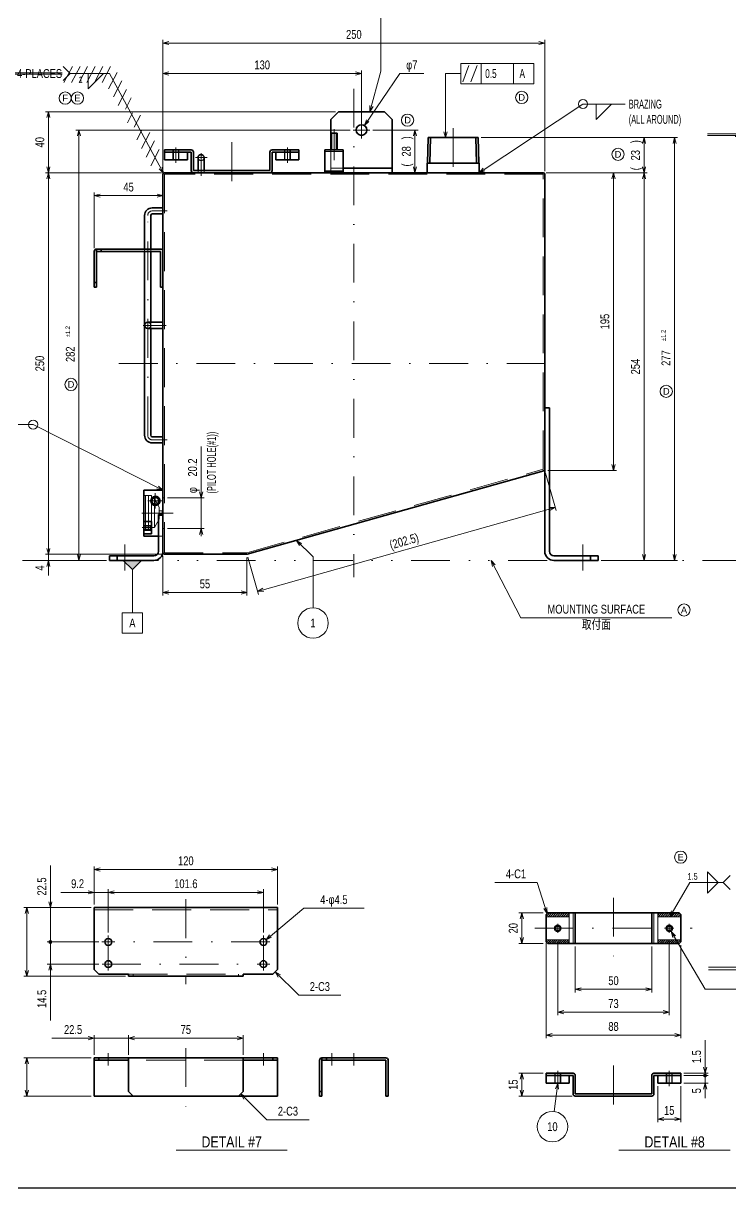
# Model space of a CAD drawing. Header units: millimetres. Extents: x 10 to 832, y 7 to 590.
# Drawn here: x 226.8 to 458.4, y 15 to 396.5 of the extents above; entities that cross this region are included whole.
import ezdxf
from ezdxf.enums import TextEntityAlignment as Align

# ---------------------------------------------------------------- set-up
doc = ezdxf.new("R2010")
doc.units = ezdxf.units.MM
for name, pattern in [('DASHDOT', [25.3, 12.7, -6.3, 0, -6.3]), ('DASHED', [19, 12.7, -6.3]), ('DIVIDE', [31.6, 12.7, -6.3, 0, -6.3, 0, -6.3])]:
    doc.linetypes.add(name, pattern=pattern)
for name, color, linetype in [('GR1_01', 7, 'Continuous'), ('GR1_02', 7, 'Continuous'), ('GR1_03', 7, 'Continuous'), ('GR1_04', 7, 'Continuous'), ('GR1_05', 7, 'Continuous'), ('GR1_06', 7, 'Continuous'), ('GR1_14', 7, 'Continuous'), ('GR1_15', 7, 'Continuous'), ('GR1_16', 7, 'Continuous'), ('図面枠B6M', 7, 'Continuous')]:
    doc.layers.add(name, color=color, linetype=linetype)
doc.styles.add('HG丸ｺﾞｼｯｸM-PRO', font='')
doc.styles.get('HG丸ｺﾞｼｯｸM-PRO').set_extended_font_data('HG丸ｺﾞｼｯｸM-PRO')
pattern_1 = [(45, (0, 0), (-0.3535534, 0.3535534), [])]

# ---------------------------------------------------------------- blocks, each defined once
blk = doc.blocks.new('BLKF023')
at = {"layer": '図面枠B6M', "color": 2, "linetype": 'Continuous', "lineweight": 25}
blk.add_line((9.5, 15), (831.5, 15), dxfattribs=at)
blk = doc.blocks.new('BLKF025')
at = {"layer": 'GR1_01', "color": 3, "linetype": 'Continuous', "lineweight": 35}
for p, q in [((273, 347.5), (397, 347.5)), ((272.5, 223), (272.5, 347)), ((397.5, 250.38), (397.5, 347)), ((397.14, 249.9), (300.07, 222.52)), ((273, 222.5), (299.93, 222.5))]:
    blk.add_line(p, q, dxfattribs=at)
at = {"layer": 'GR1_01', "color": 4, "linetype": 'DASHED', "lineweight": 13}
for p, q in [((397, 347), (273, 347)), ((273, 347), (273, 223)), ((397, 250.38), (397, 347)), ((299.93, 223), (397, 250.38)), ((273, 223), (299.93, 223))]:
    blk.add_line(p, q, dxfattribs=at)
at = {"layer": 'GR1_01', "color": 3, "linetype": 'Continuous', "lineweight": 35}
for centre, start, end in [((273, 347), 90, 180), ((397, 347), 0, 90), ((397, 250.38), 285.7512, 0), ((273, 223), 180, 270), ((299.93, 223), 270, 285.7512)]:
    blk.add_arc(centre, 0.5, start, end, dxfattribs=at)
blk = doc.blocks.new('BLKF030')
at = {"layer": 'GR1_02', "color": 3, "linetype": 'Continuous', "lineweight": 35}
for p, q in [((271, 223.5), (271, 235.5)), ((271, 235.5), (272.5, 235.5)), ((272.5, 235.5), (272.5, 223.5)), ((255, 222), (269.5, 222)), ((255, 220.5), (255, 222)), ((257.5, 222), (257.5, 220.5)), ((255, 220.5), (269.5, 220.5))]:
    blk.add_line(p, q, dxfattribs=at)
at = {"layer": 'GR1_02', "color": 4, "linetype": 'DASHDOT', "lineweight": 13}
blk.add_line((260, 217.25), (260, 225.73), dxfattribs=at)
at = {"layer": 'GR1_02', "color": 3, "linetype": 'Continuous', "lineweight": 35}
for radius in [1.5, 3]:
    blk.add_arc((269.5, 223.5), radius, 270, 0, dxfattribs=at)
blk = doc.blocks.new('BLKF031')
at = {"layer": 'GR1_02', "color": 3, "linetype": 'Continuous', "lineweight": 35}
for p, q in [((397.5, 270.5), (397.5, 223.5)), ((399, 270.5), (397.5, 270.5)), ((399, 223.5), (399, 270.5)), ((415, 222), (400.5, 222)), ((412.5, 222), (412.5, 220.5)), ((415, 220.5), (415, 222)), ((415, 220.5), (400.5, 220.5))]:
    blk.add_line(p, q, dxfattribs=at)
at = {"layer": 'GR1_02', "color": 4, "linetype": 'DASHDOT', "lineweight": 13}
blk.add_line((410, 217.25), (410, 225.73), dxfattribs=at)
at = {"layer": 'GR1_02', "color": 3, "linetype": 'Continuous', "lineweight": 35}
for radius in [3, 1.5]:
    blk.add_arc((400.5, 223.5), radius, 180, 270, dxfattribs=at)
blk = doc.blocks.new('BLKF033')
at = {"layer": 'GR1_02', "color": 3, "linetype": 'Continuous', "lineweight": 35}
for p, q in [((327.5, 365), (330, 367.5)), ((330, 367.5), (345, 367.5)), ((347.5, 365), (345, 367.5)), ((327.5, 355), (327.5, 365)), ((347.5, 347.5), (347.5, 365)), ((327.5, 347.5), (347.5, 347.5)), ((331.5, 349), (347.5, 349))]:
    blk.add_line(p, q, dxfattribs=at)
at = {"layer": 'GR1_02', "color": 4, "linetype": 'DASHDOT', "lineweight": 13}
for p, q in [((337.5, 358.75), (337.5, 364.25)), ((340.25, 361.5), (334.75, 361.5))]:
    blk.add_line(p, q, dxfattribs=at)
at = {"layer": 'GR1_02', "color": 4, "linetype": 'DASHED', "lineweight": 13}
for p, q in [((327.5, 347.5), (327.5, 355)), ((327.5, 349), (331.5, 349))]:
    blk.add_line(p, q, dxfattribs=at)
at = {"layer": 'GR1_02', "color": 3, "linetype": 'Continuous', "lineweight": 35}
blk.add_circle((337.5, 361.5), 1.75, dxfattribs=at)
blk = doc.blocks.new('BLKF034')
at = {"layer": 'GR1_03', "color": 3, "linetype": 'Continuous', "lineweight": 35}
for p, q in [((359.35, 359), (359.09, 350.6)), ((359.35, 359), (375.65, 359)), ((360.09, 359), (359.83, 350.6)), ((374.91, 359), (375.17, 350.6)), ((375.65, 359), (375.91, 350.6)), ((359, 347.5), (359, 350.6)), ((359, 350.6), (376, 350.6)), ((376, 347.5), (376, 350.6))]:
    blk.add_line(p, q, dxfattribs=at)
at = {"layer": 'GR1_03', "color": 4, "linetype": 'DASHDOT', "lineweight": 13}
blk.add_line((367.5, 362.16), (367.5, 345), dxfattribs=at)
blk = doc.blocks.new('FXTIP_ARROW_S')
at = {"color": 0, "linetype": 'Continuous', "lineweight": -2}
for q in [(-1, 0), (-0.97, 0.26), (-0.97, -0.26)]:
    blk.add_line((0, 0), q, dxfattribs=at)
blk = doc.blocks.new('FXTIP_ARROW_E')
at = {"color": 0, "linetype": 'Continuous', "lineweight": -2}
for q in [(-1, 0), (-0.97, 0.26), (-0.97, -0.26)]:
    blk.add_line((0, 0), q, dxfattribs=at)
blk = doc.blocks.new('BLKF041')
at = {"layer": 'GR1_02', "color": 3, "linetype": 'Continuous', "lineweight": 35}
for p, q in [((250, 321.75), (250, 310)), ((250.75, 322.5), (271.75, 322.5)), ((250.75, 322.5), (250.75, 321.75)), ((250.75, 321.75), (271.75, 321.75)), ((250.75, 310), (250.75, 321.75)), ((252.25, 321.75), (252.25, 322.5)), ((271.75, 310), (271.75, 321.75)), ((272.5, 310), (272.5, 321.75)), ((250, 311.5), (250.75, 311.5)), ((250, 310), (250.75, 310)), ((271.75, 310), (272.5, 310))]:
    blk.add_line(p, q, dxfattribs=at)
for centre, start, end in [((250.75, 321.75), 90, 180), ((271.75, 321.75), 0, 90)]:
    blk.add_arc(centre, 0.75, start, end, dxfattribs=at)
blk = doc.blocks.new('BLKF044')
at = {"layer": 'GR1_06', "color": 3, "linetype": 'Continuous', "lineweight": 35}
for p, q in [((266.25, 228.5), (266.25, 243.5)), ((266.25, 243.5), (272.5, 243.5)), ((272.5, 243.5), (272.5, 228.5)), ((268.75, 233.245544), (266.25, 233.245544)), ((268.75, 229.245544), (268.75, 233.245544)), ((266.25, 229.245544), (268.75, 229.245544)), ((266.25, 228.5), (271, 228.5))]:
    blk.add_line(p, q, dxfattribs=at)
at = {"layer": 'GR1_06', "color": 4, "linetype": 'DASHED', "lineweight": 13}
for p, q in [((268.75, 241.75), (266.25, 241.75)), ((266.75, 230.25), (266.75, 241.75)), ((267.75, 230.25), (267.75, 241.75)), ((268.75, 230.25), (268.75, 241.75)), ((269.75, 240.75), (268.75, 240.75)), ((269.75, 231.25), (269.75, 240.75)), ((271.25, 238), (269.75, 240.75)), ((271.25, 234), (271.25, 238)), ((272.25, 236.75), (271.25, 236.75)), ((272.25, 235.25), (272.25, 236.75)), ((266.25, 233.245544), (266.25, 229.245544)), ((269.75, 231.25), (271.25, 234)), ((272.25, 235.25), (271.25, 235.25)), ((268.75, 231.995544), (266.25, 231.995544)), ((268.75, 231.745544), (266.25, 231.745544)), ((268.75, 230.745544), (266.25, 230.745544)), ((268.75, 230.495544), (266.25, 230.495544)), ((268.75, 230.25), (266.25, 230.25)), ((268.4, 230.25), (268.4, 231.995544)), ((269.75, 231.25), (268.75, 231.25)), ((271, 228.5), (272.5, 228.5))]:
    blk.add_line(p, q, dxfattribs=at)
at = {"layer": 'GR1_06', "color": 4, "linetype": 'DASHDOT', "lineweight": 13}
for p, q in [((270, 242.5), (270, 237.5)), ((272.5, 240), (267.5, 240)), ((275.83568, 236), (265.626224, 236)), ((269.140006, 231.245544), (265.668995, 231.245544))]:
    blk.add_line(p, q, dxfattribs=at)
at = {"layer": 'GR1_06', "color": 3, "linetype": 'Continuous', "lineweight": 35}
for radius, start, end in [(1.5, 48.189685, 311.810315), (1.125, 27.266044, 332.733956), (1.5, 311.810315, 48.189685), (1.125, 332.733956, 27.266044)]:
    blk.add_arc((270, 240), radius, start, end, dxfattribs=at)
blk = doc.blocks.new('BLKF048')
at = {"layer": 'GR1_02', "color": 3, "linetype": 'Continuous', "lineweight": 35}
for p, q in [((327.5, 360.5), (327.5, 355)), ((329.5, 360.5), (327.5, 360.5)), ((329.5, 360.5), (329.5, 355)), ((325.5, 347.5), (325.5, 355)), ((325.5, 355), (331.5, 355)), ((331.5, 347.5), (331.5, 355)), ((325.5, 348), (331.5, 348))]:
    blk.add_line(p, q, dxfattribs=at)
at = {"layer": 'GR1_02', "color": 4, "linetype": 'Continuous', "lineweight": 13}
for p, q in [((327.75, 360.5), (327.75, 355)), ((329.25, 360.5), (329.25, 355))]:
    blk.add_line(p, q, dxfattribs=at)
at = {"layer": 'GR1_02', "color": 4, "linetype": 'DASHDOT', "lineweight": 13}
blk.add_line((328.5, 361.78), (328.5, 351.65), dxfattribs=at)
at = {"layer": 'GR1_02', "color": 4, "linetype": 'DASHED', "lineweight": 13}
blk.add_line((325.5, 354.5), (331.5, 354.5), dxfattribs=at)
blk = doc.blocks.new('BLKF058')
at = {"layer": 'GR1_04', "color": 4, "linetype": 'DASHDOT', "lineweight": 13}
for p, q in [((267.5, 295.66), (267.5, 299.48)), ((266.04, 297.5), (273.56, 297.5))]:
    blk.add_line(p, q, dxfattribs=at)
at = {"layer": 'GR1_04', "color": 3, "linetype": 'Continuous', "lineweight": 35}
for p, q in [((267.5, 298.5), (272.5, 298.5)), ((267.5, 296.5), (272.5, 296.5))]:
    blk.add_line(p, q, dxfattribs=at)
blk.add_arc((267.5, 297.5), 1, 90, 270, dxfattribs=at)
at = {"layer": 'GR1_04', "color": 4, "linetype": 'DASHED', "lineweight": 13}
blk.add_arc((267.5, 297.5), 1, 270, 90, dxfattribs=at)
blk = doc.blocks.new('BLKF061')
at = {"layer": 'GR1_04', "color": 4, "linetype": 'DASHDOT', "lineweight": 13}
for p, q in [((283.16, 352.5), (286.98, 352.5)), ((285, 353.96), (285, 346.44))]:
    blk.add_line(p, q, dxfattribs=at)
at = {"layer": 'GR1_04', "color": 3, "linetype": 'Continuous', "lineweight": 35}
for p, q in [((284, 352.5), (284, 348.25)), ((286, 352.5), (286, 348.25))]:
    blk.add_line(p, q, dxfattribs=at)
at = {"layer": 'GR1_04', "color": 4, "linetype": 'DASHED', "lineweight": 13}
for p, q in [((284, 348.25), (284, 347.5)), ((286, 348.25), (286, 347.5))]:
    blk.add_line(p, q, dxfattribs=at)
at = {"layer": 'GR1_04', "color": 3, "linetype": 'Continuous', "lineweight": 35}
blk.add_arc((285, 352.5), 1, 0, 180, dxfattribs=at)
at = {"layer": 'GR1_04', "color": 4, "linetype": 'DASHED', "lineweight": 13}
blk.add_arc((285, 352.5), 1, 180, 0, dxfattribs=at)
blk = doc.blocks.new('BLKF062')
at = {"layer": 'GR1_04', "color": 3, "linetype": 'Continuous', "lineweight": 35}
for p, q in [((269, 336), (272.5, 336)), ((266.5, 322.5), (266.5, 333.5)), ((268.5, 322.5), (268.5, 333.5)), ((269, 334), (272.5, 334)), ((266.5, 261.5), (266.5, 321.75)), ((268.5, 298.5), (268.5, 321.75)), ((268.5, 261.5), (268.5, 296.5)), ((269, 261), (272.5, 261)), ((269, 259), (272.5, 259))]:
    blk.add_line(p, q, dxfattribs=at)
at = {"layer": 'GR1_04', "color": 4, "linetype": 'DASHDOT', "lineweight": 13}
for p, q in [((267.5, 261.5), (267.5, 333.5)), ((269, 335), (273.86, 335)), ((269, 260), (273.86, 260))]:
    blk.add_line(p, q, dxfattribs=at)
at = {"layer": 'GR1_04', "color": 4, "linetype": 'DASHED', "lineweight": 13}
for p, q in [((266.5, 321.75), (266.5, 322.5)), ((268.5, 321.75), (268.5, 322.5)), ((268.5, 296.5), (268.5, 298.5))]:
    blk.add_line(p, q, dxfattribs=at)
at = {"layer": 'GR1_04', "color": 3, "linetype": 'Continuous', "lineweight": 35}
for centre, radius, start, end in [((269, 333.5), 2.5, 90, 180), ((269, 333.5), 0.5, 90, 180), ((269, 261.5), 2.5, 180, 270), ((269, 261.5), 0.5, 180, 270)]:
    blk.add_arc(centre, radius, start, end, dxfattribs=at)
at = {"layer": 'GR1_04', "color": 4, "linetype": 'DASHDOT', "lineweight": 13}
for centre, start, end in [((269, 333.5), 90, 180), ((269, 261.5), 180, 270)]:
    blk.add_arc(centre, 1.5, start, end, dxfattribs=at)
blk = doc.blocks.new('BLKF075')
at = {"layer": 'GR1_14', "color": 4, "linetype": 'DIVIDE', "lineweight": 13}
for p, q in [((441.5, 105), (434.5, 105)), ((434.5, 105), (434.5, 103.75)), ((434.5, 103.75), (442, 103.75)), ((442, 104.5), (442, 103.75))]:
    blk.add_line(p, q, dxfattribs=at)
blk = doc.blocks.new('BLKF076')
at = {"layer": 'GR1_14', "color": 4, "linetype": 'DIVIDE', "lineweight": 13}
for p, q in [((434.5, 95), (434.5, 96.25)), ((434.5, 96.25), (442, 96.25)), ((442, 95.5), (442, 96.25)), ((441.5, 95), (434.5, 95))]:
    blk.add_line(p, q, dxfattribs=at)
blk = doc.blocks.new('BLKF077')
at = {"layer": 'GR1_14', "color": 4, "linetype": 'DIVIDE', "lineweight": 13}
for p, q in [((398, 104.5), (398, 103.75)), ((405.5, 103.75), (398, 103.75)), ((398.5, 105), (405.5, 105)), ((405.5, 105), (405.5, 103.75))]:
    blk.add_line(p, q, dxfattribs=at)
blk = doc.blocks.new('BLKF078')
at = {"layer": 'GR1_14', "color": 4, "linetype": 'DIVIDE', "lineweight": 13}
for p, q in [((398, 95.5), (398, 96.25)), ((405.5, 96.25), (398, 96.25)), ((405.5, 95), (405.5, 96.25)), ((398.5, 95), (405.5, 95))]:
    blk.add_line(p, q, dxfattribs=at)
blk = doc.blocks.new('FXTIP_BLACKDOT_E')
at = {"color": 0, "linetype": 'Continuous', "lineweight": -2}
blk.add_line((0, 0), (-1, 0), dxfattribs=at)
at = {"color": 0, "linetype": 'Continuous', "lineweight": -2, "const_width": 0.25}
blk.add_lwpolyline([(-0.125, 0, 1), (0.125, 0, 1)], format="xyb", close=True, dxfattribs=at)
at = {"color": 0, "linetype": 'Continuous', "lineweight": -2}
blk.add_circle((0, 0), 0.25, dxfattribs=at)
blk = doc.blocks.new('BLKF079')
at = {"layer": 'GR1_16', "color": 4, "linetype": 'Continuous', "lineweight": 13}
for p, q in [((454.23, 115), (450.73, 118.5)), ((450.73, 111.5), (450.73, 118.5)), ((454.23, 115), (450.73, 111.5))]:
    blk.add_line(p, q, dxfattribs=at)
blk = doc.blocks.new('BLKF122')
at = {"layer": 'GR1_02', "color": 3, "linetype": 'Continuous', "lineweight": 35}
for p, q in [((324.5, 57.5), (345.5, 57.5)), ((324.5, 57.5), (324.5, 56.75)), ((326, 56.75), (326, 57.5)), ((323.75, 56.75), (323.75, 45)), ((324.5, 56.75), (345.5, 56.75)), ((324.5, 45), (324.5, 56.75)), ((345.5, 45), (345.5, 56.75)), ((346.25, 45), (346.25, 56.75)), ((323.75, 46.5), (324.5, 46.5)), ((323.75, 45), (324.5, 45)), ((345.5, 45), (346.25, 45))]:
    blk.add_line(p, q, dxfattribs=at)
for centre, start, end in [((324.5, 56.75), 90, 180), ((345.5, 56.75), 0, 90)]:
    blk.add_arc(centre, 0.75, start, end, dxfattribs=at)
blk = doc.blocks.new('BLKF123')
at = {"layer": 'GR1_02', "color": 3, "linetype": 'Continuous', "lineweight": 35}
for p, q in [((250, 106.76), (310, 106.76)), ((250, 86.51), (250, 106.76)), ((310, 86.51), (310, 106.76)), ((251.5, 85.01), (250, 86.51)), ((251.5, 85.01), (261.25, 85.01)), ((261.25, 84.26), (261.25, 85.01)), ((261.25, 84.26), (298.75, 84.26)), ((298.75, 84.26), (298.75, 85.01)), ((298.75, 85.01), (308.5, 85.01)), ((308.5, 85.01), (310, 86.51))]:
    blk.add_line(p, q, dxfattribs=at)
at = {"layer": 'GR1_02', "color": 4, "linetype": 'DASHED', "lineweight": 13}
for p, q in [((250, 106.01), (310, 106.01)), ((261.25, 85.01), (298.75, 85.01)), ((262.75, 85.01), (262.75, 84.26)), ((297.25, 85.01), (297.25, 84.26))]:
    blk.add_line(p, q, dxfattribs=at)
at = {"layer": 'GR1_02', "color": 3, "linetype": 'Continuous', "lineweight": 35}
for centre in [(254.6, 95.51), (305.4, 95.51), (254.6, 88.26), (305.4, 88.26)]:
    blk.add_circle(centre, 1.12, dxfattribs=at)
blk = doc.blocks.new('BLKF124')
at = {"layer": 'GR1_02', "color": 3, "linetype": 'Continuous', "lineweight": 35}
for p, q in [((250, 57.5), (310, 57.5)), ((250, 45), (250, 57.5)), ((251.5, 57.5), (251.5, 56.75)), ((261.25, 46.5), (261.25, 57.5)), ((298.75, 46.5), (298.75, 57.5)), ((308.5, 57.5), (308.5, 56.75)), ((310, 45), (310, 57.5)), ((261.25, 56.75), (250, 56.75)), ((310, 56.75), (298.75, 56.75)), ((262.75, 45), (261.25, 46.5)), ((297.25, 45), (298.75, 46.5)), ((250, 45), (310, 45)), ((262.75, 45), (297.25, 45))]:
    blk.add_line(p, q, dxfattribs=at)
at = {"layer": 'GR1_02', "color": 4, "linetype": 'DASHED', "lineweight": 13}
blk.add_line((298.75, 56.75), (261.25, 56.75), dxfattribs=at)
blk = doc.blocks.new('BLKF150')
at = {"layer": 'GR1_02', "color": 3, "linetype": 'Continuous', "lineweight": 35}
for p, q in [((398, 104.5), (398.5, 105)), ((398, 95.5), (398, 104.5)), ((441.5, 105), (398.5, 105)), ((407.5, 105), (407.5, 95)), ((432.5, 105), (432.5, 95)), ((441.5, 105), (442, 104.5)), ((442, 95.5), (442, 104.5)), ((398.5, 95), (398, 95.5)), ((441.5, 95), (442, 95.5)), ((441.5, 95), (398.5, 95))]:
    blk.add_line(p, q, dxfattribs=at)
at = {"layer": 'GR1_02', "color": 4, "linetype": 'DASHED', "lineweight": 13}
for p, q in [((406.75, 105), (406.75, 95)), ((433.25, 105), (433.25, 95))]:
    blk.add_line(p, q, dxfattribs=at)
blk = doc.blocks.new('BLKF151')
at = {"layer": 'GR1_02', "color": 4, "linetype": 'DASHED', "lineweight": 13}
for p, q in [((434.5, 103.75), (442, 103.75)), ((434.5, 96.25), (434.5, 103.75)), ((442, 96.25), (442, 103.75)), ((442, 96.25), (434.5, 96.25))]:
    blk.add_line(p, q, dxfattribs=at)
blk = doc.blocks.new('BLKF152')
at = {"layer": 'GR1_02', "color": 4, "linetype": 'DASHED', "lineweight": 13}
for p, q in [((405.5, 103.75), (398, 103.75)), ((398, 96.25), (398, 103.75)), ((405.5, 96.25), (405.5, 103.75)), ((398, 96.25), (405.5, 96.25))]:
    blk.add_line(p, q, dxfattribs=at)
blk = doc.blocks.new('BLKF149')
at = {"layer": 'GR1_02', "color": 4, "linetype": 'DASHDOT', "lineweight": 13}
for p, q in [((420, 110), (420, 90)), ((394.25, 100), (445.75, 100))]:
    blk.add_line(p, q, dxfattribs=at)
at = {"layer": 'GR1_02', "color": 3, "linetype": 'Continuous', "lineweight": 35}
blk.add_blockref('BLKF150', (0, 0), dxfattribs=at)
at = {"layer": 'GR1_02', "color": 4, "linetype": 'DASHED', "lineweight": 13}
for name in ['BLKF152', 'BLKF151']:
    blk.add_blockref(name, (0, 0), dxfattribs=at)
blk = doc.blocks.new('BLKF153')
at = {"layer": 'GR1_02', "color": 4, "linetype": 'DASHDOT', "lineweight": 13}
for p, q in [((436.75, 100), (439.75, 100)), ((438.25, 101.5), (438.25, 98.5))]:
    blk.add_line(p, q, dxfattribs=at)
at = {"layer": 'GR1_02', "color": 3, "linetype": 'Continuous', "lineweight": 35}
for radius in [1, 0.8]:
    blk.add_circle((438.25, 100), radius, dxfattribs=at)
blk = doc.blocks.new('BLKF154')
at = {"layer": 'GR1_02', "color": 4, "linetype": 'DASHDOT', "lineweight": 13}
for p, q in [((403.25, 100), (400.25, 100)), ((401.75, 101.5), (401.75, 98.5))]:
    blk.add_line(p, q, dxfattribs=at)
at = {"layer": 'GR1_02', "color": 3, "linetype": 'Continuous', "lineweight": 35}
for radius in [1, 0.8]:
    blk.add_circle((401.75, 100), radius, dxfattribs=at)
blk = doc.blocks.new('BLKF157')
at = {"layer": 'GR1_02', "color": 3, "linetype": 'Continuous', "lineweight": 35}
for p, q in [((273, 355), (281.75, 355)), ((273, 355), (273, 354.25)), ((308.25, 355), (317, 355)), ((317, 355), (317, 354.25)), ((281.75, 354.25), (273, 354.25)), ((281.75, 348.25), (281.75, 354.25)), ((282.5, 348.25), (282.5, 354.25)), ((307.5, 348.25), (307.5, 354.25)), ((317, 354.25), (308.25, 354.25)), ((308.25, 348.25), (308.25, 354.25)), ((307.5, 348.25), (282.5, 348.25)), ((307.5, 347.5), (282.5, 347.5))]:
    blk.add_line(p, q, dxfattribs=at)
for centre, start, end in [((281.75, 354.25), 0, 90), ((308.25, 354.25), 90, 180), ((282.5, 348.25), 180, 270), ((307.5, 348.25), 270, 360)]:
    blk.add_arc(centre, 0.75, start, end, dxfattribs=at)
blk = doc.blocks.new('BLKF158')
at = {"layer": 'GR1_02', "color": 3, "linetype": 'Continuous', "lineweight": 35}
for p, q in [((309.5, 354.25), (317, 354.25)), ((309.5, 354.25), (309.5, 351.75)), ((317, 351.75), (309.5, 351.75)), ((317, 354.25), (317, 351.75))]:
    blk.add_line(p, q, dxfattribs=at)
blk = doc.blocks.new('BLKF159')
at = {"layer": 'GR1_02', "color": 3, "linetype": 'Continuous', "lineweight": 35}
for p, q in [((280.5, 354.25), (273, 354.25)), ((273, 354.25), (273, 351.75)), ((273, 351.75), (280.5, 351.75)), ((280.5, 354.25), (280.5, 351.75))]:
    blk.add_line(p, q, dxfattribs=at)
blk = doc.blocks.new('BLKF156')
at = {"layer": 'GR1_02', "color": 4, "linetype": 'DASHDOT', "lineweight": 13}
for p, q in [((276.75, 355.79), (276.75, 350.72)), ((295, 357.5), (295, 342.5)), ((313.25, 355.79), (313.25, 350.72))]:
    blk.add_line(p, q, dxfattribs=at)
at = {"layer": 'GR1_02', "color": 3, "linetype": 'Continuous', "lineweight": 35}
for name in ['BLKF157', 'BLKF159', 'BLKF158']:
    blk.add_blockref(name, (0, 0), dxfattribs=at)
blk = doc.blocks.new('BLKF160')
at = {"layer": 'GR1_02', "color": 4, "linetype": 'DASHED', "lineweight": 13}
for p, q in [((275.75, 355), (275.75, 351.75)), ((275.95, 355), (275.95, 351.75)), ((277.55, 355), (277.55, 351.75)), ((277.75, 355), (277.75, 351.75))]:
    blk.add_line(p, q, dxfattribs=at)
blk = doc.blocks.new('BLKF161')
at = {"layer": 'GR1_02', "color": 4, "linetype": 'DASHED', "lineweight": 13}
for p, q in [((312.25, 355), (312.25, 351.75)), ((312.45, 355), (312.45, 351.75)), ((314.05, 355), (314.05, 351.75)), ((314.25, 355), (314.25, 351.75))]:
    blk.add_line(p, q, dxfattribs=at)
blk = doc.blocks.new('BLKF155')
at = {"layer": 'GR1_02', "color": 3, "linetype": 'DASHDOT', "lineweight": 13}
blk.add_blockref('BLKF156', (0, 0), dxfattribs=at)
at = {"layer": 'GR1_02', "color": 4, "linetype": 'DASHED', "lineweight": 13}
for name in ['BLKF160', 'BLKF161']:
    blk.add_blockref(name, (0, 0), dxfattribs=at)
blk = doc.blocks.new('BLKF166')
at = {"layer": 'GR1_02', "color": 3, "linetype": 'Continuous', "lineweight": 35}
for p, q in [((398, 52.5), (406.75, 52.5)), ((398, 52.5), (398, 51.75)), ((406.75, 51.75), (398, 51.75)), ((406.75, 45.75), (406.75, 51.75)), ((407.5, 45.75), (407.5, 51.75)), ((432.5, 45.75), (432.5, 51.75)), ((433.25, 52.5), (442, 52.5)), ((442, 51.75), (433.25, 51.75)), ((433.25, 45.75), (433.25, 51.75)), ((442, 52.5), (442, 51.75)), ((432.5, 45.75), (407.5, 45.75)), ((432.5, 45), (407.5, 45))]:
    blk.add_line(p, q, dxfattribs=at)
for centre, start, end in [((406.75, 51.75), 0, 90), ((433.25, 51.75), 90, 180), ((407.5, 45.75), 180, 270), ((432.5, 45.75), 270, 360)]:
    blk.add_arc(centre, 0.75, start, end, dxfattribs=at)
blk = doc.blocks.new('BLKF167')
at = {"layer": 'GR1_02', "color": 3, "linetype": 'Continuous', "lineweight": 35}
for p, q in [((434.5, 51.75), (442, 51.75)), ((434.5, 51.75), (434.5, 49.25)), ((442, 51.75), (442, 49.25)), ((442, 49.25), (434.5, 49.25))]:
    blk.add_line(p, q, dxfattribs=at)
blk = doc.blocks.new('BLKF168')
at = {"layer": 'GR1_02', "color": 3, "linetype": 'Continuous', "lineweight": 35}
for p, q in [((405.5, 51.75), (398, 51.75)), ((398, 51.75), (398, 49.25)), ((405.5, 51.75), (405.5, 49.25)), ((398, 49.25), (405.5, 49.25))]:
    blk.add_line(p, q, dxfattribs=at)
blk = doc.blocks.new('BLKF165')
at = {"layer": 'GR1_02', "color": 4, "linetype": 'DASHDOT', "lineweight": 13}
for p, q in [((420, 55), (420, 40)), ((401.75, 53.29), (401.75, 48.22)), ((438.25, 53.29), (438.25, 48.22))]:
    blk.add_line(p, q, dxfattribs=at)
at = {"layer": 'GR1_02', "color": 3, "linetype": 'Continuous', "lineweight": 35}
for name in ['BLKF166', 'BLKF168', 'BLKF167']:
    blk.add_blockref(name, (0, 0), dxfattribs=at)
blk = doc.blocks.new('BLKF169')
at = {"layer": 'GR1_02', "color": 4, "linetype": 'DASHED', "lineweight": 13}
for p, q in [((437.25, 52.5), (437.25, 49.25)), ((437.45, 52.5), (437.45, 49.25)), ((439.05, 52.5), (439.05, 49.25)), ((439.25, 52.5), (439.25, 49.25))]:
    blk.add_line(p, q, dxfattribs=at)
blk = doc.blocks.new('BLKF170')
at = {"layer": 'GR1_02', "color": 4, "linetype": 'DASHED', "lineweight": 13}
for p, q in [((400.75, 52.5), (400.75, 49.25)), ((400.95, 52.5), (400.95, 49.25)), ((402.55, 52.5), (402.55, 49.25)), ((402.75, 52.5), (402.75, 49.25))]:
    blk.add_line(p, q, dxfattribs=at)
blk = doc.blocks.new('BLKF164')
at = {"layer": 'GR1_02', "color": 3, "linetype": 'DASHDOT', "lineweight": 13}
blk.add_blockref('BLKF165', (0, 0), dxfattribs=at)
at = {"layer": 'GR1_02', "color": 4, "linetype": 'DASHED', "lineweight": 13}
for name in ['BLKF170', 'BLKF169']:
    blk.add_blockref(name, (0, 0), dxfattribs=at)
blk = doc.blocks.new('BLKF179')
at = {"layer": 'GR1_05', "color": 4, "linetype": 'Continuous', "lineweight": 13}
blk.add_circle((437.28, 275.89), 2, dxfattribs=at)
at = {"layer": 'GR1_05', "color": 4, "linetype": 'Continuous', "lineweight": 13, "style": 'HG丸ｺﾞｼｯｸM-PRO', "width": 1.042833}
blk.add_text('D', height=2.18, dxfattribs=at).set_placement((437.28, 275.89), align=Align.MIDDLE_CENTER)
blk = doc.blocks.new('BLKF180')
at = {"layer": 'GR1_05', "color": 4, "linetype": 'Continuous', "lineweight": 13}
blk.add_circle((242.4, 278.16), 2, dxfattribs=at)
at = {"layer": 'GR1_05', "color": 4, "linetype": 'Continuous', "lineweight": 13, "style": 'HG丸ｺﾞｼｯｸM-PRO', "width": 1.042833}
blk.add_text('D', height=2.18, dxfattribs=at).set_placement((242.4, 278.16), align=Align.MIDDLE_CENTER)
blk = doc.blocks.new('BLKF183')
at = {"layer": 'GR1_05', "color": 4, "linetype": 'Continuous', "lineweight": 13}
blk.add_circle((389.95, 372.18), 2, dxfattribs=at)
at = {"layer": 'GR1_05', "color": 4, "linetype": 'Continuous', "lineweight": 13, "style": 'HG丸ｺﾞｼｯｸM-PRO', "width": 1.042833}
blk.add_text('D', height=2.18, dxfattribs=at).set_placement((389.95, 372.18), align=Align.MIDDLE_CENTER)
blk = doc.blocks.new('BLKF186')
at = {"layer": 'GR1_05', "color": 4, "linetype": 'Continuous', "lineweight": 13}
blk.add_circle((443.09, 204.26), 2, dxfattribs=at)
at = {"layer": 'GR1_05', "color": 4, "linetype": 'Continuous', "lineweight": 13, "style": 'HG丸ｺﾞｼｯｸM-PRO', "width": 1.042301}
blk.add_text('A', height=2.18, dxfattribs=at).set_placement((443.09, 204.26), align=Align.MIDDLE_CENTER)
blk = doc.blocks.new('BLKF188')
at = {"layer": 'GR1_05', "color": 4, "linetype": 'Continuous', "lineweight": 13}
blk.add_circle((352.6, 364.75), 2, dxfattribs=at)
at = {"layer": 'GR1_05', "color": 4, "linetype": 'Continuous', "lineweight": 13, "style": 'HG丸ｺﾞｼｯｸM-PRO', "width": 1.042833}
blk.add_text('D', height=2.18, dxfattribs=at).set_placement((352.6, 364.75), align=Align.MIDDLE_CENTER)
blk = doc.blocks.new('BLKF200')
at = {"layer": 'GR1_16', "color": 4, "linetype": 'Continuous', "lineweight": 13}
for p, q in [((370, 383.33), (370, 376.67)), ((370, 383.33), (393.89, 383.33)), ((372.67, 382.67), (370.67, 377.33)), ((375.33, 382.67), (373.33, 377.33)), ((376.67, 383.33), (376.67, 376.67)), ((387.23, 383.33), (387.23, 376.67)), ((393.89, 383.33), (393.89, 376.67)), ((365, 359), (365, 380)), ((365, 380), (370, 380)), ((370, 376.67), (393.89, 376.67))]:
    blk.add_line(p, q, dxfattribs=at)
at = {"layer": 'GR1_16', "color": 4, "linetype": 'Continuous', "lineweight": 13, "xscale": 2, "yscale": 2, "rotation": 270}
blk.add_blockref('FXTIP_ARROW_S', (365, 359), dxfattribs=at)
at = {"layer": 'GR1_16', "color": 3, "linetype": 'Continuous', "lineweight": 35, "style": 'HG丸ｺﾞｼｯｸM-PRO'}
for s, height, width, p in [('0.5', 2.909, 0.690948, (378, 380)), ('A', 2.91, 0.693205, (389.23, 380))]:
    blk.add_text(s, height=height, dxfattribs=dict(at, width=width)).set_placement(p, align=Align.MIDDLE_LEFT)
blk = doc.blocks.new('BLKF201')
at = {"layer": 'GR1_05', "color": 4, "linetype": 'Continuous', "lineweight": 13}
blk.add_circle((421.48, 353.54), 2, dxfattribs=at)
at = {"layer": 'GR1_05', "color": 4, "linetype": 'Continuous', "lineweight": 13, "style": 'HG丸ｺﾞｼｯｸM-PRO', "width": 1.042833}
blk.add_text('D', height=2.18, dxfattribs=at).set_placement((421.48, 353.54), align=Align.MIDDLE_CENTER)
blk = doc.blocks.new('BLKF216')
at = {"layer": 'GR1_05', "color": 4, "linetype": 'Continuous', "lineweight": 13}
blk.add_circle((441.98, 123.27), 2, dxfattribs=at)
at = {"layer": 'GR1_05', "color": 4, "linetype": 'Continuous', "lineweight": 13, "style": 'HG丸ｺﾞｼｯｸM-PRO', "width": 1.04259}
blk.add_text('E', height=2.18, dxfattribs=at).set_placement((441.98, 123.27), align=Align.MIDDLE_CENTER)
blk = doc.blocks.new('BLKF218')
at = {"layer": 'GR1_05', "color": 4, "linetype": 'Continuous', "lineweight": 13}
blk.add_circle((244.5, 371.97), 2, dxfattribs=at)
at = {"layer": 'GR1_05', "color": 4, "linetype": 'Continuous', "lineweight": 13, "style": 'HG丸ｺﾞｼｯｸM-PRO', "width": 1.04259}
blk.add_text('E', height=2.18, dxfattribs=at).set_placement((244.5, 371.97), align=Align.MIDDLE_CENTER)
blk = doc.blocks.new('BLKF221')
at = {"layer": 'GR1_05', "color": 4, "linetype": 'Continuous', "lineweight": 13}
blk.add_circle((240.5, 371.97), 2, dxfattribs=at)
at = {"layer": 'GR1_05', "color": 4, "linetype": 'Continuous', "lineweight": 13, "style": 'HG丸ｺﾞｼｯｸM-PRO', "width": 1.042153}
blk.add_text('F', height=2.18, dxfattribs=at).set_placement((240.5, 371.97), align=Align.MIDDLE_CENTER)
blk = doc.blocks.new('BLKF224')
at = {"layer": 'GR1_05', "color": 4, "linetype": 'Continuous', "lineweight": 13}
for p, q in [((450.8, 360.25), (474.48, 360.25)), ((450.8, 359.75), (474.48, 359.75)), ((474.83, 362.29), (477.12, 360)), ((474.83, 357.71), (477.12, 360)), ((477.85, 362.35), (475.08, 357.07)), ((490, 360), (477.12, 360)), ((480.35, 362.35), (477.58, 357.07)), ((482.85, 362.35), (480.08, 357.07)), ((485.35, 362.35), (482.58, 357.07)), ((483.02, 360), (483.02, 355)), ((483.02, 355), (488.02, 360)), ((487.85, 362.35), (485.08, 357.07)), ((490.35, 362.35), (487.58, 357.07)), ((492.5, 360), (489.73, 354.72)), ((498.91, 347.37), (490, 360)), ((495.01, 357.1), (492.24, 351.83)), ((497.31, 354.25), (494.54, 348.97)), ((499.52, 351.74), (496.76, 346.46))]:
    blk.add_line(p, q, dxfattribs=at)
at = {"layer": 'GR1_05', "color": 4, "linetype": 'Continuous', "lineweight": 13, "xscale": 2, "yscale": 2, "rotation": 305.2093852488824}
blk.add_blockref('FXTIP_ARROW_S', (498.91, 347.37), dxfattribs=at)
at = {"layer": 'GR1_05', "color": 3, "linetype": 'Continuous', "lineweight": 35, "style": 'HG丸ｺﾞｼｯｸM-PRO', "width": 0.78274}
blk.add_text('4-PLACES', height=2.909, dxfattribs=at).set_placement((474.48, 360), align=Align.MIDDLE_RIGHT)
at = {"layer": 'GR1_05', "color": 3, "linetype": 'Continuous', "lineweight": 35, "style": 'HG丸ｺﾞｼｯｸM-PRO', "width": 0.691275}
blk.add_text('1', height=2.18, dxfattribs=at).set_placement((480.59, 357.96), align=Align.MIDDLE_CENTER)
blk = doc.blocks.new('BLKF225')
at = {"layer": 'GR1_05', "color": 4, "linetype": 'Continuous', "lineweight": 13}
for p, q in [((239.83, 382.29), (242.12, 380)), ((242.85, 382.35), (240.08, 377.07)), ((245.35, 382.35), (242.58, 377.07)), ((247.85, 382.35), (245.08, 377.07)), ((250.35, 382.35), (247.58, 377.07)), ((252.85, 382.35), (250.08, 377.07)), ((255.35, 382.35), (252.58, 377.07)), ((215.8, 380.25), (239.48, 380.25)), ((215.8, 379.75), (239.48, 379.75)), ((239.83, 377.71), (242.12, 380)), ((255, 380), (242.12, 380)), ((248.02, 380), (248.02, 375)), ((248.02, 375), (253.02, 380)), ((257.47, 380.32), (254.7, 375.04)), ((272.66, 347.37), (255, 380)), ((259.06, 377.64), (256.3, 372.36)), ((260.59, 374.82), (257.82, 369.54)), ((262.12, 372), (260.2, 368.34)), ((262.56, 367.12), (260.87, 363.9)), ((265.17, 366.36), (263.13, 362.49)), ((265.51, 361.29), (263.92, 358.27)), ((268.22, 360.73), (265.45, 355.45)), ((269.74, 357.91), (266.98, 352.63)), ((271.27, 355.09), (268.5, 349.81))]:
    blk.add_line(p, q, dxfattribs=at)
at = {"layer": 'GR1_05', "color": 4, "linetype": 'Continuous', "lineweight": 13, "xscale": 2, "yscale": 2, "rotation": 298.4267730227574}
blk.add_blockref('FXTIP_ARROW_S', (272.66, 347.37), dxfattribs=at)
at = {"layer": 'GR1_05', "color": 3, "linetype": 'Continuous', "lineweight": 35, "style": 'HG丸ｺﾞｼｯｸM-PRO', "width": 0.78274}
blk.add_text('4-PLACES', height=2.909, dxfattribs=at).set_placement((239.48, 380), align=Align.MIDDLE_RIGHT)
at = {"layer": 'GR1_05', "color": 3, "linetype": 'Continuous', "lineweight": 35, "style": 'HG丸ｺﾞｼｯｸM-PRO', "width": 0.691275}
blk.add_text('1', height=2.18, dxfattribs=at).set_placement((245.59, 377.96), align=Align.MIDDLE_CENTER)

msp = doc.modelspace()

# ---------------------------------------------------------------- hatches: boundary and pattern name
at = {"layer": 'GR1_14', "linetype": 'DIVIDE', "lineweight": 13}
h = msp.add_hatch(dxfattribs=at)
h.set_pattern_fill('_USER', color=4, scale=0.5, angle=45, style=0, pattern_type=0)
h.set_pattern_definition(pattern_1)
h.paths.add_polyline_path([(405.5, 103.75), (405.5, 105), (398, 105), (398, 103.75)], flags=0)
h = msp.add_hatch(dxfattribs=at)
h.set_pattern_fill('_USER', color=4, scale=0.5, angle=45, style=0, pattern_type=0)
h.set_pattern_definition(pattern_1)
h.paths.add_polyline_path([(434.5, 103.75), (434.5, 105), (442, 105), (442, 103.75)], flags=0)
h = msp.add_hatch(dxfattribs=at)
h.set_pattern_fill('_USER', color=4, scale=0.5, angle=45, style=0, pattern_type=0)
h.set_pattern_definition(pattern_1)
h.paths.add_polyline_path([(405.5, 96.25), (405.5, 95), (398, 95), (398, 96.25)], flags=0)
h = msp.add_hatch(dxfattribs=at)
h.set_pattern_fill('_USER', color=4, scale=0.5, angle=45, style=0, pattern_type=0)
h.set_pattern_definition(pattern_1)
h.paths.add_polyline_path([(434.5, 96.25), (434.5, 95), (442, 95), (442, 96.25)], flags=0)
at = {"layer": 'GR1_16', "linetype": 'Continuous', "lineweight": -3}
msp.add_hatch(color=254, dxfattribs=at).paths.add_polyline_path([(265.5, 220.5), (262.5, 217.5), (259.5, 220.5)], flags=0)

# ---------------------------------------------------------------- linework, layer by layer
at = {"layer": 'GR1_01', "color": 4, "linetype": 'DASHDOT', "lineweight": 13}
for p, q in [((335, 375), (335, 215)), ((258.09, 285), (403.01, 285))]:
    msp.add_line(p, q, dxfattribs=at)
at = {"layer": 'GR1_01', "color": 4, "linetype": 'DASHED', "lineweight": 13}
for p, q in [((272.5, 241.05), (273, 241.05)), ((272.5, 230.95), (273, 230.95))]:
    msp.add_line(p, q, dxfattribs=at)
at = {"layer": 'GR1_02', "color": 4, "linetype": 'DASHDOT', "lineweight": 13}
for p, q in [((280, 109.49), (280, 81.65)), ((307.52, 95.51), (252.47, 95.51)), ((254.6, 97.63), (254.6, 86.21)), ((305.4, 97.63), (305.4, 86.21)), ((252.55, 88.26), (307.45, 88.26)), ((254.6, 59.09), (254.6, 54.99)), ((280, 60.75), (280, 39.11)), ((305.4, 59.09), (305.4, 54.99)), ((327.75, 59.09), (327.75, 54.99)), ((335, 54.99), (335, 59.09))]:
    msp.add_line(p, q, dxfattribs=at)
at = {"layer": 'GR1_05', "color": 4, "linetype": 'Continuous', "lineweight": 13}
for p, q in [((451.15, 87.23), (495.25, 87.23)), ((451.15, 86.43), (495.25, 86.43))]:
    msp.add_line(p, q, dxfattribs=at)
at = {"layer": 'GR1_15', "color": 4, "linetype": 'Continuous', "lineweight": 13}
for p, q in [((343.85, 380.82), (343.85, 400)), ((340.28, 367.5), (343.85, 380.82)), ((316.23, 227.08), (321.63, 221.68)), ((321.63, 221.68), (321.63, 205)), ((401.75, 49.25), (400.61, 39.96))]:
    msp.add_line(p, q, dxfattribs=at)
for centre in [(321.63, 200), (400, 35)]:
    msp.add_circle(centre, 5, dxfattribs=at)
at = {"layer": 'GR1_16', "color": 4, "linetype": 'Continuous', "lineweight": 13}
for p, q in [((272.5, 348), (272.5, 391)), ((272.5, 390), (397.5, 390)), ((397.5, 348), (397.5, 391)), ((272.5, 348), (272.5, 381)), ((272.5, 380), (337.5, 380)), ((337.5, 363.75), (337.5, 381)), ((338.43, 362.98), (350, 380)), ((350, 380), (357.92, 380)), ((329, 367.5), (234, 367.5)), ((235, 347.5), (235, 367.5)), ((376, 347.5), (410, 370)), ((410, 370), (423.84, 370)), ((414.32, 370), (414.32, 365)), ((414.32, 365), (419.32, 370)), ((333.75, 361.5), (244, 361.5)), ((245, 220.5), (245, 361.5)), ((341.25, 361.5), (356, 361.5)), ((355, 347.5), (355, 361.5)), ((376.65, 359), (441, 359)), ((376.65, 359), (431, 359)), ((430, 347.5), (430, 359)), ((440, 220.5), (440, 359)), ((272, 347.5), (234, 347.5)), ((272, 347.5), (234, 347.5)), ((235, 222.5), (235, 347.5)), ((398, 347.5), (421, 347.5)), ((398, 347.5), (431, 347.5)), ((398, 347.5), (431, 347.5)), ((420, 250), (420, 347.5)), ((430, 220.5), (430, 347.5)), ((250, 322.75), (250, 341)), ((250, 340), (272.5, 340)), ((230, 265), (217.12, 265)), ((272.5, 243.5), (230, 265)), ((285, 241.05), (285, 257.85)), ((397.77, 249.04), (401.2, 236.86)), ((398.5, 250), (421, 250)), ((274, 241.05), (286, 241.05)), ((285, 230.95), (285, 241.05)), ((303.5, 210.35), (400.93, 237.83)), ((274, 230.95), (286, 230.95)), ((285, 228.45), (285, 230.95)), ((272, 222.5), (234, 222.5)), ((235, 220.5), (235, 222.5)), ((272.5, 222), (272.5, 209)), ((300, 221.5), (300, 209)), ((300.34, 221.56), (303.77, 209.38)), ((254, 220.5), (234, 220.5)), ((235, 215.54), (235, 220.5)), ((254, 220.5), (244, 220.5)), ((262.5, 217.5), (259.5, 220.5)), ((259.5, 220.5), (265.5, 220.5)), ((265.5, 220.5), (262.5, 217.5)), ((262.5, 217.5), (262.5, 203.33)), ((379.91, 220.5), (389.7, 201.7)), ((416, 220.5), (431, 220.5)), ((416, 220.5), (441, 220.5)), ((272.5, 210), (300, 210)), ((265.83, 203.33), (259.17, 203.33)), ((259.17, 203.33), (259.17, 196.67)), ((265.83, 196.67), (265.83, 203.33)), ((389.7, 201.7), (439.06, 201.7)), ((259.17, 196.67), (265.83, 196.67)), ((235.65, 106.76), (235.65, 120.6)), ((250, 107.76), (250, 120.26)), ((250, 119.26), (310, 119.26)), ((310, 107.76), (310, 120.26)), ((395, 115), (381.16, 115)), ((398.25, 104.75), (395, 115)), ((438.45, 103.75), (445, 115)), ((445, 115), (455.88, 115)), ((458.17, 117.29), (455.88, 115)), ((458.17, 112.71), (455.88, 115)), ((239.12, 111.76), (250, 111.76)), ((250, 107.76), (250, 112.76)), ((250, 111.76), (254.6, 111.76)), ((254.6, 98.63), (254.6, 112.76)), ((254.6, 111.76), (305.4, 111.76)), ((305.4, 98.63), (305.4, 112.76)), ((249, 106.76), (226.95, 106.76)), ((227.95, 84.26), (227.95, 106.76)), ((249, 106.76), (234.65, 106.76)), ((235.65, 95.51), (235.65, 106.76)), ((306.26, 96.23), (318.58, 106.55)), ((318.58, 106.55), (338.34, 106.55)), ((397, 105), (389, 105)), ((390, 95), (390, 105)), ((251.47, 95.51), (234.65, 95.51)), ((235.65, 88.26), (235.65, 95.51)), ((401.75, 95.75), (401.75, 71.5)), ((438.25, 95.75), (438.25, 71.5)), ((438.91, 98.94), (450, 80)), ((397, 95), (389, 95)), ((398, 95.25), (398, 64)), ((407.5, 94), (407.5, 79)), ((432.5, 94), (432.5, 79)), ((442, 94.5), (442, 64)), ((251.55, 88.26), (234.65, 88.26)), ((235.65, 69.73), (235.65, 88.26)), ((260.25, 84.26), (226.95, 84.26)), ((309.25, 85.76), (316.95, 78.06)), ((316.95, 78.06), (330.79, 78.06)), ((407.5, 80), (432.5, 80)), ((450, 80), (493.44, 80)), ((401.75, 72.5), (438.25, 72.5)), ((250, 58.5), (250, 64.97)), ((261.25, 58.5), (261.25, 64.97)), ((298.75, 58.5), (298.75, 64.97)), ((398, 65), (442, 65)), ((236.16, 63.97), (250, 63.97)), ((250, 63.97), (261.25, 63.97)), ((261.25, 63.97), (298.75, 63.97)), ((450, 52.5), (450, 63.38)), ((249, 57.5), (226.95, 57.5)), ((227.95, 45), (227.95, 57.5)), ((397, 52.5), (389, 52.5)), ((390, 45), (390, 52.5)), ((443, 52.5), (451, 52.5)), ((443, 51.75), (451, 51.75)), ((450, 51.75), (450, 52.5)), ((450, 49.25), (450, 51.75)), ((434.5, 48.25), (434.5, 36.5)), ((442, 48.25), (442, 36.5)), ((443, 49.25), (451, 49.25)), ((450, 44.29), (450, 49.25)), ((249, 45), (226.95, 45)), ((298, 45.75), (306.5, 37.25)), ((406.5, 45), (389, 45)), ((306.5, 37.25), (320.34, 37.25)), ((434.5, 37.5), (442, 37.5)), ((276.8, 27.3), (313.2, 27.3)), ((421.8, 27.3), (458.2, 27.3))]:
    msp.add_line(p, q, dxfattribs=at)
at = {"layer": 'GR1_16', "color": 4, "linetype": 'DIVIDE', "lineweight": 13}
msp.add_line((589.03, 220.5), (71.83, 220.5), dxfattribs=at)
at = {"layer": 'GR1_16', "color": 4, "linetype": 'Continuous', "lineweight": 13}
for centre in [(410, 370), (230, 265)]:
    msp.add_circle(centre, 1.5, dxfattribs=at)

# ---------------------------------------------------------------- block references
at = {"layer": 'GR1_01', "color": 3, "linetype": 'Continuous', "lineweight": 35}
msp.add_blockref('BLKF025', (0, 0), dxfattribs=at)
at = {"layer": 'GR1_02', "color": 3, "linetype": 'Continuous', "lineweight": 35}
for name in ['BLKF033', 'BLKF048', 'BLKF041', 'BLKF031', 'BLKF030', 'BLKF123', 'BLKF124', 'BLKF122']:
    msp.add_blockref(name, (0, 0), dxfattribs=at)
at = {"layer": 'GR1_02', "color": 4, "linetype": 'DASHED', "lineweight": 13}
for name in ['BLKF155', 'BLKF149', 'BLKF164']:
    msp.add_blockref(name, (0, 0), dxfattribs=at)
at = {"layer": 'GR1_02', "color": 3, "linetype": 'DASHDOT', "lineweight": 13}
for name in ['BLKF154', 'BLKF153']:
    msp.add_blockref(name, (0, 0), dxfattribs=at)
at = {"layer": 'GR1_03', "color": 3, "linetype": 'Continuous', "lineweight": 35}
msp.add_blockref('BLKF034', (0, 0), dxfattribs=at)
at = {"layer": 'GR1_04', "color": 4, "linetype": 'DASHED', "lineweight": 13}
msp.add_blockref('BLKF061', (0, 0), dxfattribs=at)
at = {"layer": 'GR1_04', "color": 3, "linetype": 'Continuous', "lineweight": 35}
msp.add_blockref('BLKF062', (0, 0), dxfattribs=at)
at = {"layer": 'GR1_04', "color": 3, "linetype": 'Continuous', "lineweight": 13}
msp.add_blockref('BLKF058', (0, 0), dxfattribs=at)
at = {"layer": 'GR1_05', "color": 4, "linetype": 'Continuous', "lineweight": 13}
for name in ['BLKF225', 'BLKF221', 'BLKF218', 'BLKF183', 'BLKF188', 'BLKF224', 'BLKF201', 'BLKF180', 'BLKF179', 'BLKF186', 'BLKF216']:
    msp.add_blockref(name, (0, 0), dxfattribs=at)
at = {"layer": 'GR1_06', "color": 4, "linetype": 'DASHED', "lineweight": 13}
msp.add_blockref('BLKF044', (0, 0), dxfattribs=at)
at = {"layer": 'GR1_14', "color": 4, "linetype": 'DIVIDE', "lineweight": 13}
for name in ['BLKF077', 'BLKF075', 'BLKF078', 'BLKF076']:
    msp.add_blockref(name, (0, 0), dxfattribs=at)
at = {"layer": 'GR1_15', "color": 4, "linetype": 'Continuous', "lineweight": 13, "xscale": 2, "yscale": 2}
for p, rotation in [((340.28, 367.5), 254.9999999999998), ((316.23, 227.08), 135), ((401.75, 49.25), 82.9987324423416)]:
    msp.add_blockref('FXTIP_ARROW_S', p, dxfattribs=dict(at, rotation=rotation))
at = {"layer": 'GR1_16', "color": 4, "linetype": 'Continuous', "lineweight": 13, "xscale": 2, "yscale": 2}
for name, p, rotation in [('FXTIP_ARROW_S', (272.5, 390), 180), ('FXTIP_ARROW_E', (397.5, 390), 360), ('FXTIP_ARROW_S', (272.5, 380), 180), ('FXTIP_ARROW_E', (337.5, 380), 360), ('FXTIP_ARROW_E', (235, 367.5), 90), ('FXTIP_ARROW_S', (338.43, 362.98), 235.7805683648452), ('FXTIP_ARROW_E', (245, 361.5), 90), ('FXTIP_ARROW_E', (355, 361.5), 90), ('FXTIP_ARROW_E', (430, 359), 90), ('FXTIP_ARROW_E', (440, 359), 90), ('FXTIP_ARROW_S', (235, 347.5), 270), ('FXTIP_ARROW_E', (235, 347.5), 90), ('FXTIP_ARROW_S', (355, 347.5), 270), ('FXTIP_ARROW_S', (376, 347.5), 213.4951846737412), ('FXTIP_ARROW_E', (420, 347.5), 90), ('FXTIP_ARROW_S', (430, 347.5), 270), ('FXTIP_ARROW_E', (430, 347.5), 90), ('FXTIP_ARROW_S', (250, 340), 180), ('FXTIP_ARROW_E', (272.5, 340), 360), ('FXTIP_ARROW_S', (420, 250), 270), ('FXTIP_ARROW_S', (272.5, 243.5), 333.1659565292256), ('FXTIP_ARROW_S', (285, 241.05), 270), ('FXTIP_ARROW_E', (400.93, 237.83), 15.75117366345304), ('FXTIP_ARROW_E', (285, 230.95), 90), ('FXTIP_ARROW_S', (235, 222.5), 270), ('FXTIP_ARROW_S', (245, 220.5), 270), ('FXTIP_ARROW_S', (430, 220.5), 270), ('FXTIP_ARROW_S', (440, 220.5), 270), ('FXTIP_ARROW_E', (235, 220.5), 90), ('FXTIP_ARROW_S', (379.91, 220.5), 117.5004383911577), ('FXTIP_ARROW_S', (272.5, 210), 180), ('FXTIP_ARROW_E', (300, 210), 360), ('FXTIP_ARROW_S', (303.5, 210.35), 195.751173663453), ('FXTIP_ARROW_S', (250, 119.26), 180), ('FXTIP_ARROW_E', (310, 119.26), 360), ('FXTIP_ARROW_E', (250, 111.76), 360), ('FXTIP_ARROW_S', (254.6, 111.76), 180), ('FXTIP_ARROW_E', (305.4, 111.76), 360), ('FXTIP_ARROW_S', (235.65, 106.76), 270), ('FXTIP_ARROW_S', (398.25, 104.75), 287.5924245621817), ('FXTIP_ARROW_E', (227.95, 106.76), 90), ('FXTIP_ARROW_E', (390, 105), 90), ('FXTIP_ARROW_S', (438.45, 103.75), 239.8073216310586), ('FXTIP_ARROW_S', (438.91, 98.94), 120.3447602699826), ('FXTIP_BLACKDOT_E', (235.65, 95.51), 90), ('FXTIP_ARROW_S', (306.26, 96.23), 219.9525616367047), ('FXTIP_ARROW_S', (390, 95), 270), ('FXTIP_ARROW_E', (235.65, 88.26), 90), ('FXTIP_ARROW_S', (227.95, 84.26), 270), ('FXTIP_ARROW_S', (309.25, 85.76), 135), ('FXTIP_ARROW_S', (407.5, 80), 180), ('FXTIP_ARROW_E', (432.5, 80), 360), ('FXTIP_ARROW_S', (401.75, 72.5), 180), ('FXTIP_ARROW_E', (438.25, 72.5), 360), ('FXTIP_ARROW_S', (398, 65), 180), ('FXTIP_ARROW_E', (442, 65), 360), ('FXTIP_ARROW_E', (250, 63.97), 360), ('FXTIP_ARROW_S', (261.25, 63.97), 180), ('FXTIP_ARROW_E', (298.75, 63.97), 360), ('FXTIP_ARROW_E', (227.95, 57.5), 90), ('FXTIP_ARROW_S', (450, 52.5), 270), ('FXTIP_ARROW_E', (390, 52.5), 90), ('FXTIP_BLACKDOT_E', (450, 51.75), 90), ('FXTIP_ARROW_S', (227.95, 45), 270), ('FXTIP_ARROW_S', (298, 45.75), 135), ('FXTIP_ARROW_S', (390, 45), 270), ('FXTIP_ARROW_E', (450, 49.25), 90), ('FXTIP_ARROW_S', (434.5, 37.5), 180), ('FXTIP_ARROW_E', (442, 37.5), 360)]:
    msp.add_blockref(name, p, dxfattribs=dict(at, rotation=rotation))
at = {"layer": 'GR1_16', "color": 4, "linetype": 'Continuous', "lineweight": 13}
for name in ['BLKF200', 'BLKF079']:
    msp.add_blockref(name, (0, 0), dxfattribs=at)
at = {"layer": '図面枠B6M', "color": 4, "linetype": 'Continuous', "lineweight": 13}
msp.add_blockref('BLKF023', (0, 0), dxfattribs=at)

# ---------------------------------------------------------------- texts
at = {"layer": 'GR1_15', "color": 3, "linetype": 'Continuous', "lineweight": 35, "style": 'HG丸ｺﾞｼｯｸM-PRO', "width": 0.784542}
for s, height, p in [('1', 2.91, (321.63, 200)), ('10', 2.909, (400, 35))]:
    msp.add_text(s, height=height, rotation=0, dxfattribs=at).set_placement(p, align=Align.MIDDLE_CENTER)
at = {"layer": 'GR1_16', "color": 3, "linetype": 'Continuous', "lineweight": 35, "style": 'HG丸ｺﾞｼｯｸM-PRO'}
for s, height, rotation, width, p in [('250', 2.909, 0, 0.784542, (335, 390.5)), ('130', 2.909, 0, 0.784542, (305, 380.5)), ('40', 2.909, 90, 0.784542, (234.5, 357.5)), (')', 2.91, 90, 0.781868, (354.5, 358.94)), ('28', 2.909, 90, 0.784542, (354.5, 354.5)), (')', 2.91, 90, 0.781868, (429.5, 357.69)), ('23', 2.909, 90, 0.784542, (429.5, 353.25)), ('(', 2.91, 90, 0.781868, (354.5, 350.06)), ('(', 2.91, 90, 0.781868, (429.5, 348.81)), ('45', 2.909, 0, 0.784542, (261.25, 340.5)), ('195', 2.909, 90, 0.784542, (419.5, 298.75)), ('±1.2', 1.455, 90, 0.783726, (242.5, 295.44)), ('±1.2', 1.455, 90, 0.783726, (437.5, 294.19)), ('282', 2.909, 90, 0.784542, (244.5, 288.04)), ('250', 2.909, 90, 0.784542, (234.5, 285)), ('254', 2.909, 90, 0.784542, (429.5, 284)), ('277', 2.909, 90, 0.784542, (439.5, 286.79)), ('20.2', 2.909, 90, 0.784749, (284.5, 250.93)), ('φ', 2.91, 90, 0.781842, (284.5, 243.53)), ('(202.5)', 2.909, 15.7512, 0.784178, (352.08, 224.57)), ('4', 2.91, 90, 0.784542, (234.5, 218.02)), ('55', 2.909, 0, 0.784542, (286.25, 210.5)), ('120', 2.909, 0, 0.784542, (280, 119.76)), ('22.5', 2.909, 90, 0.784749, (235.15, 113.68)), ('9.2', 2.909, 0, 0.784839, (244.56, 112.26)), ('101.6', 2.909, 0, 0.7847, (280, 112.26)), ('20', 2.909, 90, 0.784542, (389.5, 100)), ('50', 2.909, 0, 0.784542, (420, 80.5)), ('14.5', 2.909, 90, 0.784749, (235.15, 76.86)), ('73', 2.909, 0, 0.784542, (420, 73)), ('88', 2.909, 0, 0.784542, (420, 65.5)), ('22.5', 2.909, 0, 0.784749, (243.08, 64.47)), ('75', 2.909, 0, 0.784542, (280, 64.47)), ('1.5', 2.909, 90, 0.784839, (449.5, 57.94)), ('15', 2.909, 90, 0.784542, (389.5, 48.75)), ('5', 2.91, 90, 0.784542, (449.5, 46.77)), ('15', 2.909, 0, 0.784542, (438.25, 38))]:
    msp.add_text(s, height=height, rotation=rotation, dxfattribs=dict(at, width=width)).set_placement(p, align=Align.BOTTOM_CENTER)
for s, height, width, p in [('φ7', 2.909, 0.782992, (353.96, 380.5)), ('MOUNTING SURFACE', 2.9091, 0.782665, (414.38, 202.2)), ('取付面', 2.909, 0.781842, (414.38, 197.2)), ('4-C1', 2.909, 0.783285, (388.08, 115.5)), ('4-φ4.5', 2.909, 0.783565, (328.46, 107.05)), ('2-C3', 2.909, 0.783285, (323.87, 78.56)), ('2-C3', 2.909, 0.783285, (313.42, 37.75))]:
    msp.add_text(s, height=height, dxfattribs=dict(at, width=width)).set_placement(p, align=Align.BOTTOM_CENTER)
for s, height, width, p in [('BRAZING', 2.909, 0.522085, (425, 370)), ('(ALL AROUND)', 2.9091, 0.52248, (425, 365)), ('1.5', 2.182, 0.690948, (444.2, 116.98))]:
    msp.add_text(s, height=height, dxfattribs=dict(at, width=width)).set_placement(p, align=Align.MIDDLE_LEFT)
at = {"layer": 'GR1_16', "color": 3, "linetype": 'Continuous', "lineweight": 35, "style": 'HG丸ｺﾞｼｯｸM-PRO', "width": 0.522273}
msp.add_text('(PILOT HOLE(#1))', height=2.9091, rotation=90, dxfattribs=at).set_placement((288.37, 242.4), align=Align.MIDDLE_LEFT)
at = {"layer": 'GR1_16', "color": 3, "linetype": 'Continuous', "lineweight": 35, "style": 'HG丸ｺﾞｼｯｸM-PRO'}
for s, height, width, p in [('A', 2.91, 0.782973, (262.5, 200)), ('DETAIL #7', 3.636, 0.830402, (295, 30)), ('DETAIL #8', 3.636, 0.830402, (440, 30))]:
    msp.add_text(s, height=height, dxfattribs=dict(at, width=width)).set_placement(p, align=Align.MIDDLE_CENTER)

doc.saveas('drawing.dxf')
